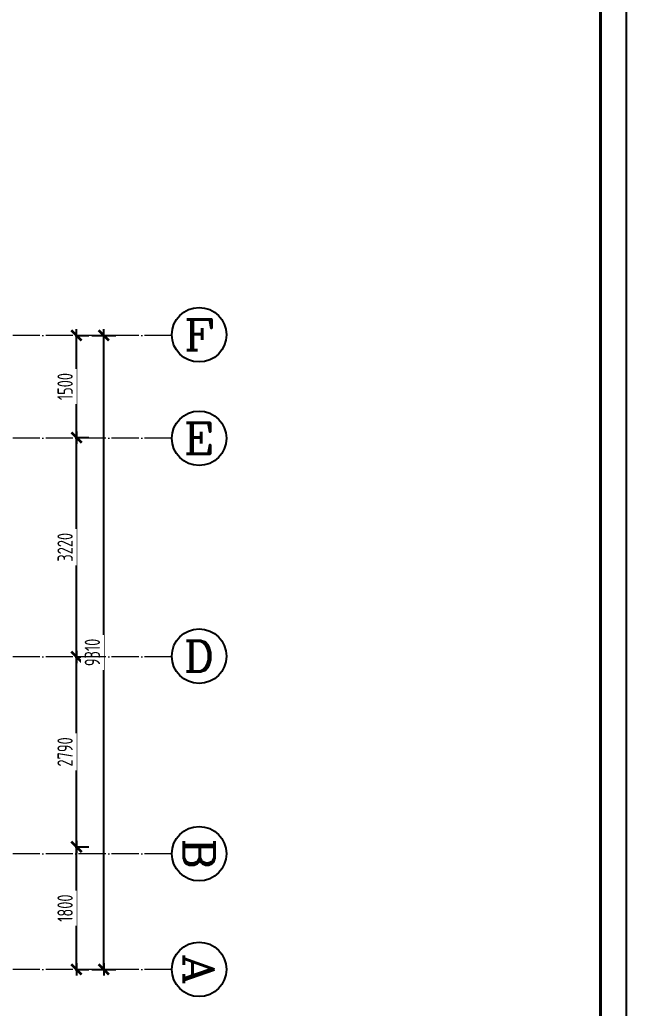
# Model space of a CAD drawing. Header units: inches. Extents: x -50945 to 250244, y -404780 to 18493.
# Drawn here: x 69598 to 78499, y -41871 to -27357 of the extents above; entities that cross this region are included whole.
import ezdxf
from ezdxf.enums import TextEntityAlignment as Align

# ---------------------------------------------------------------- set-up
doc = ezdxf.new("R2010")
doc.units = ezdxf.units.IN
doc.header["$MEASUREMENT"] = 0
doc.linetypes.add('DOTE', pattern=[2.42, 2, -0.2, 0.02, -0.2])
for name, color, linetype in [('15开关布置图-YJ', 2, 'Continuous'), ('AXIS', 1, 'Continuous'), ('AXIS_TEXT', 7, 'Continuous'), ('A图框', 7, 'Continuous'), ('D-ARCHI', 250, 'Continuous'), ('外标注', 50, 'Continuous')]:
    doc.layers.add(name, color=color, linetype=linetype)
doc.styles.add('_TCH_AXIS', font='COMPLEX', dxfattribs={"bigfont": 'GBCBIG'})
doc.styles.add('COMPLEX', font='COMPLEX')
doc.styles.add('HBA-DIMT', font='ARCHS.SHX', dxfattribs={"width": 0.8})
doc.dimstyles.new('HBA_40', dxfattribs={"dimscale": 50, "dimtxt": 2.5, "dimasz": 0.1, "dimexe": 2, "dimexo": 2.5, "dimgap": 0.6, "dimtad": 1, "dimdec": 0, "dimrnd": 5, "dimzin": 0, "dimtxsty": 'HBA-DIMT', "dimblk": 'HBA_DIMENSION_TICK', "dimblk1": 'HBA_DIMENSION_TICK', "dimblk2": 'HBA_DIMENSION_TICK', "dimcen": 0.125, "dimclrd": 44, "dimclre": 44, "dimclrt": 2, "dimadec": 0, "dimazin": 0, "dimtfac": 1, "dimtdec": 0, "dimtix": 1, "dimtmove": 1, "dimatfit": 3, "dimldrblk": 'HBA_Leader_Dot', "dimfxl": 0, "dimtvp": 1, "dimtfill": 1, "dimtolj": 1, "dimtzin": 0, "dimarcsym": 0})

# ---------------------------------------------------------------- blocks, each defined once
blk = doc.blocks.new('HBA_DIMENSION_TICK')
at = {"color": 0, "linetype": 'ByBlock'}
for p, q in [((-10, 0), (0, 0)), ((0, 0), (10, 0))]:
    blk.add_line(p, q, dxfattribs=at)
at = {"color": 50, "linetype": 'ByBlock'}
blk.add_solid([(-10, -7), (-7, -10), (7, 10), (10, 7)], dxfattribs=at)
blk = doc.blocks.new('*D146')
at = {"layer": 'Defpoints', "color": 0, "transparency": 16777216}
for p in [(70188, -39503), (70430, -39503), (70188, -41301)]:
    blk.add_point(p, dxfattribs=at)
at = {"layer": '外标注', "color": 44, "lineweight": -2, "transparency": 16777216}
for p, q in [((70413, -39503), (70610, -39503)), ((70430, -41292), (70430, -39512)), ((70413, -41301), (70610, -41301))]:
    blk.add_line(p, q, dxfattribs=at)
at = {"layer": '外标注', "color": 44, "lineweight": -2, "transparency": 16777216, "xscale": 9, "yscale": 9, "zscale": 9}
for p, rotation in [((70430, -39503), 90), ((70430, -41301), 270)]:
    blk.add_blockref('HBA_DIMENSION_TICK', p, dxfattribs=dict(at, rotation=rotation))
at = {"layer": '外标注', "color": 2, "transparency": 16777216, "insert": (70263, -40402), "char_height": 225, "attachment_point": 5, "rotation": 90, "style": 'HBA-DIMT', "bg_fill": 3, "box_fill_scale": 1.25, "bg_fill_color": 256, "bg_fill_true_color": 13158600, "bg_fill_transparency": 0}
blk.add_mtext('\\A1;1800', dxfattribs=at)
blk = doc.blocks.new('HBA_Leader_Dot')
at = {"color": 0, "linetype": 'ByBlock'}
blk.add_line((-5, 0), (-10, 0), dxfattribs=at)
at = {"color": 0, "linetype": 'ByBlock', "const_width": 5}
blk.add_lwpolyline([(-2.5, 0, 1), (2.5, 0, 1)], format="xyb", close=True, dxfattribs=at)
blk = doc.blocks.new('*D147')
at = {"layer": 'Defpoints', "color": 0, "transparency": 16777216}
for p in [(70188, -36713), (70430, -36713), (70188, -39503)]:
    blk.add_point(p, dxfattribs=at)
at = {"layer": '外标注', "color": 44, "lineweight": -2, "transparency": 16777216}
for p, q in [((70413, -36713), (70610, -36713)), ((70430, -39494), (70430, -36722)), ((70413, -39503), (70610, -39503))]:
    blk.add_line(p, q, dxfattribs=at)
at = {"layer": '外标注', "color": 44, "lineweight": -2, "transparency": 16777216, "xscale": 9, "yscale": 9, "zscale": 9}
for p, rotation in [((70430, -36713), 90), ((70430, -39503), 270)]:
    blk.add_blockref('HBA_DIMENSION_TICK', p, dxfattribs=dict(at, rotation=rotation))
at = {"layer": '外标注', "color": 2, "transparency": 16777216, "insert": (70263, -38108), "char_height": 225, "attachment_point": 5, "rotation": 90, "style": 'HBA-DIMT', "bg_fill": 3, "box_fill_scale": 1.25, "bg_fill_color": 256, "bg_fill_true_color": 13158600, "bg_fill_transparency": 0}
blk.add_mtext('\\A1;2790', dxfattribs=at)
blk = doc.blocks.new('*D148')
at = {"layer": 'Defpoints', "color": 0, "transparency": 16777216}
for p in [(70188, -33493), (70430, -33493), (70188, -36713)]:
    blk.add_point(p, dxfattribs=at)
at = {"layer": '外标注', "color": 44, "lineweight": -2, "transparency": 16777216}
for p, q in [((70413, -33493), (70610, -33493)), ((70430, -36704), (70430, -33502)), ((70413, -36713), (70610, -36713))]:
    blk.add_line(p, q, dxfattribs=at)
at = {"layer": '外标注', "color": 44, "lineweight": -2, "transparency": 16777216, "xscale": 9, "yscale": 9, "zscale": 9}
for p, rotation in [((70430, -33493), 90), ((70430, -36713), 270)]:
    blk.add_blockref('HBA_DIMENSION_TICK', p, dxfattribs=dict(at, rotation=rotation))
at = {"layer": '外标注', "color": 2, "transparency": 16777216, "insert": (70263, -35103), "char_height": 225, "attachment_point": 5, "rotation": 90, "style": 'HBA-DIMT', "bg_fill": 3, "box_fill_scale": 1.25, "bg_fill_color": 256, "bg_fill_true_color": 13158600, "bg_fill_transparency": 0}
blk.add_mtext('\\A1;3220', dxfattribs=at)
blk = doc.blocks.new('*D149')
at = {"layer": 'Defpoints', "color": 0, "transparency": 16777216}
for p in [(70188, -31992), (70430, -31992), (70188, -33493)]:
    blk.add_point(p, dxfattribs=at)
at = {"layer": '外标注', "color": 44, "lineweight": -2, "transparency": 16777216}
for p, q in [((70413, -31992), (70610, -31992)), ((70430, -33484), (70430, -32001)), ((70413, -33493), (70610, -33493))]:
    blk.add_line(p, q, dxfattribs=at)
at = {"layer": '外标注', "color": 44, "lineweight": -2, "transparency": 16777216, "xscale": 9, "yscale": 9, "zscale": 9}
for p, rotation in [((70430, -31992), 90), ((70430, -33493), 270)]:
    blk.add_blockref('HBA_DIMENSION_TICK', p, dxfattribs=dict(at, rotation=rotation))
at = {"layer": '外标注', "color": 2, "transparency": 16777216, "insert": (70263, -32743), "char_height": 225, "attachment_point": 5, "rotation": 90, "style": 'HBA-DIMT', "bg_fill": 3, "box_fill_scale": 1.25, "bg_fill_color": 256, "bg_fill_true_color": 13158600, "bg_fill_transparency": 0}
blk.add_mtext('\\A1;1500', dxfattribs=at)
blk = doc.blocks.new('*D150')
at = {"layer": 'Defpoints', "color": 0, "transparency": 16777216}
for p in [(70430, -31992), (70830, -31992), (70430, -41301)]:
    blk.add_point(p, dxfattribs=at)
at = {"layer": '外标注', "color": 44, "lineweight": -2, "transparency": 16777216}
for p, q in [((70655, -31992), (71010, -31992)), ((70830, -41292), (70830, -32001)), ((70655, -41301), (71010, -41301))]:
    blk.add_line(p, q, dxfattribs=at)
at = {"layer": '外标注', "color": 44, "lineweight": -2, "transparency": 16777216, "xscale": 9, "yscale": 9, "zscale": 9}
for p, rotation in [((70830, -31992), 90), ((70830, -41301), 270)]:
    blk.add_blockref('HBA_DIMENSION_TICK', p, dxfattribs=dict(at, rotation=rotation))
at = {"layer": '外标注', "color": 2, "transparency": 16777216, "insert": (70663, -36647), "char_height": 225, "attachment_point": 5, "rotation": 90, "style": 'HBA-DIMT', "bg_fill": 3, "box_fill_scale": 1.25, "bg_fill_color": 256, "bg_fill_true_color": 13158600, "bg_fill_transparency": 0}
blk.add_mtext('\\A1;9310', dxfattribs=at)
blk = doc.blocks.new('_AXISO')
blk.add_circle((0, 0), 0.5)
at = {"layer": 'AXIS_TEXT', "style": 'COMPLEX', "width": 1.041667}
blk.add_attdef('A', text='', height=0.56, dxfattribs=at).set_placement((-0.25, -0.28), (0.25, -0.28), align=Align.FIT)
blk = doc.blocks.new('gegeg')
at = {"layer": 'A图框'}
blk.add_lwpolyline([(162587, -39218), (162587, -60008), (133187, -60008), (133187, -39218)], close=True, dxfattribs=at)
at = {"layer": 'A图框', "const_width": 42}
blk.add_lwpolyline([(133537, -40125), (133537, -39568), (162237, -39568), (162237, -57908)], dxfattribs=at)

msp = doc.modelspace()

# ---------------------------------------------------------------- block references
at = {"layer": 'AXIS'}
ref = msp.add_blockref('_AXISO', (72229.86, -31982.43), dxfattribs=dict(at, xscale=800, yscale=800, zscale=800))
ref.add_attrib('A', 'F', dxfattribs={"layer": 'AXIS_TEXT', "height": 452.55, "style": '_TCH_AXIS', "width": 1.3125}).set_placement((72003.59, -32208.71), (72456.14, -32208.71), align=Align.FIT)
ref = msp.add_blockref('_AXISO', (72229.86, -33502.68), dxfattribs=dict(at, xscale=800, yscale=800, zscale=800))
ref.add_attrib('A', 'E', dxfattribs={"layer": 'AXIS_TEXT', "height": 452.55, "style": '_TCH_AXIS', "width": 1.3125}).set_placement((72003.59, -33728.95), (72456.14, -33728.95), align=Align.FIT)
ref = msp.add_blockref('_AXISO', (72229.86, -36702.44), dxfattribs=dict(at, xscale=800, yscale=800, zscale=800))
ref.add_attrib('A', 'D', dxfattribs={"layer": 'AXIS_TEXT', "height": 452.55, "style": '_TCH_AXIS', "width": 1.235294}).set_placement((72003.59, -36928.72), (72456.14, -36928.72), align=Align.FIT)
ref = msp.add_blockref('_AXISO', (72229.86, -39602.68), dxfattribs=dict(at, xscale=800, yscale=800, zscale=800, rotation=270))
ref.add_attrib('A', 'B', dxfattribs={"layer": 'AXIS_TEXT', "height": 452.55, "rotation": 270, "style": '_TCH_AXIS', "width": 1.235294}).set_placement((72003.59, -39376.4), (72003.59, -39828.95), align=Align.FIT)
ref = msp.add_blockref('_AXISO', (72229.86, -41301.01), dxfattribs=dict(at, xscale=800, yscale=800, zscale=800, rotation=270))
ref.add_attrib('A', 'A', dxfattribs={"layer": 'AXIS_TEXT', "height": 452.55, "rotation": 270, "style": '_TCH_AXIS', "width": 1.166667}).set_placement((72003.59, -41074.73), (72003.59, -41527.28), align=Align.FIT)

# ---------------------------------------------------------------- dimensions: what is measured, and where the dimension line sits
at = {"layer": '外标注'}
dim = msp.add_linear_dim(base=(70429.86, -39502.68), p1=(70188.09, -41301.01), p2=(70188.09, -39502.68), angle=270, dimstyle='HBA_40', override={"dimscale": 90, "dimfxl": 200, "dimfxlon": 1}, dxfattribs=at)
dim.commit()
dim.dimension.update_dxf_attribs({"geometry": '*D146', "text_midpoint": (70263.36, -40401.84)})

# ---------------------------------------------------------------- next in the draw order: dimensions: what is measured, and where the dimension line sits
dim = msp.add_linear_dim(base=(70429.86, -36712.68), p1=(70188.09, -39502.68), p2=(70188.09, -36712.68), angle=270, dimstyle='HBA_40', override={"dimscale": 90, "dimfxl": 200, "dimfxlon": 1}, dxfattribs=at)
dim.commit()
dim.dimension.update_dxf_attribs({"geometry": '*D147', "text_midpoint": (70263.36, -38107.68)})

# ---------------------------------------------------------------- next in the draw order: dimensions: what is measured, and where the dimension line sits
dim = msp.add_linear_dim(base=(70429.86, -33492.68), p1=(70188.09, -36712.68), p2=(70188.09, -33492.68), angle=270, dimstyle='HBA_40', override={"dimscale": 90, "dimfxl": 200, "dimfxlon": 1}, dxfattribs=at)
dim.commit()
dim.dimension.update_dxf_attribs({"geometry": '*D148', "text_midpoint": (70263.36, -35102.68)})

# ---------------------------------------------------------------- next in the draw order: dimensions: what is measured, and where the dimension line sits
dim = msp.add_linear_dim(base=(70429.86, -31992.43), p1=(70188.09, -33492.68), p2=(70188.09, -31992.43), angle=270, dimstyle='HBA_40', override={"dimscale": 90, "dimfxl": 200, "dimfxlon": 1}, dxfattribs=at)
dim.commit()
dim.dimension.update_dxf_attribs({"geometry": '*D149', "text_midpoint": (70263.36, -32742.55)})

# ---------------------------------------------------------------- next in the draw order: dimensions: what is measured, and where the dimension line sits
dim = msp.add_linear_dim(base=(70829.86, -31992.43), p1=(70429.86, -41301.01), p2=(70429.86, -31992.43), angle=90, dimstyle='HBA_40', override={"dimscale": 90, "dimfxl": 200, "dimfxlon": 1}, dxfattribs=at)
dim.commit()
dim.dimension.update_dxf_attribs({"geometry": '*D150', "text_midpoint": (70663.36, -36646.72)})

# ---------------------------------------------------------------- next in the draw order: linework, layer by layer
at = {"layer": 'D-ARCHI', "color": 251, "linetype": 'DOTE', "lineweight": 5, "ltscale": 200}
for p, q in [((71829.86, -31992.43), (51502.61, -31992.43)), ((71829.86, -33502.68), (51489.86, -33502.68)), ((71829.86, -36712.68), (51502.61, -36712.68)), ((71829.86, -39602.68), (51502.61, -39602.68)), ((71829.86, -41301.01), (51502.61, -41301.01))]:
    msp.add_line(p, q, dxfattribs=at)

# ---------------------------------------------------------------- next in the draw order: block references
at = {"layer": '15开关布置图-YJ', "color": 2, "xscale": 1.081091401797356, "yscale": 1.081091401797356, "zscale": 1.081091401797356}
msp.add_blockref('gegeg', (-97273.12, 15939.54), dxfattribs=at)

doc.saveas('drawing.dxf')
